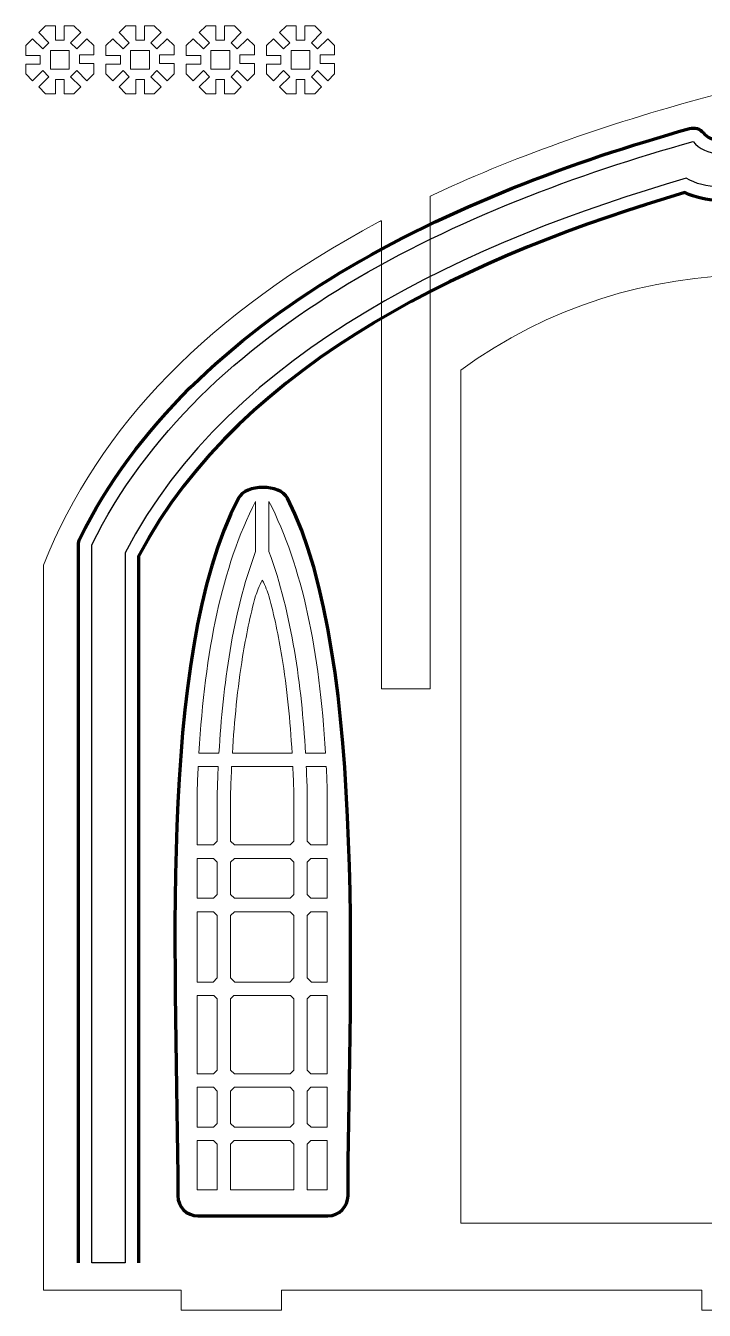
# Model space of a CAD drawing. Header units: centimetres. Extents: x -57 to 189, y -76 to 83.
# Drawn here: x -42.37 to -32.22, y 21.25 to 40.44 of the extents above; entities that cross this region are included whole.
import ezdxf

# ---------------------------------------------------------------- set-up
doc = ezdxf.new("R2010")
doc.units = ezdxf.units.CM
doc.header["$MEASUREMENT"] = 0
doc.layers.add('DEFAULT', color=7, linetype='Continuous')

msp = doc.modelspace()

# ---------------------------------------------------------------- linework, layer by layer
at = {"layer": 'DEFAULT', "color": 250, "lineweight": 9}
for points in [[(-41.99743, 39.79275), (-41.71743, 39.79275), (-41.71743, 40.07275), (-41.99743, 40.07275), (-41.99743, 39.79275)], [(-40.79743, 39.79275), (-40.51743, 39.79275), (-40.51743, 40.07275), (-40.79743, 40.07275), (-40.79743, 39.79275)], [(-39.59743, 39.79275), (-39.31743, 39.79275), (-39.31743, 40.07275), (-39.59743, 40.07275), (-39.59743, 39.79275)], [(-38.39743, 39.79275), (-38.11743, 39.79275), (-38.11743, 40.07275), (-38.39743, 40.07275), (-38.39743, 39.79275)]]:
    msp.add_lwpolyline(points, close=True, dxfattribs=at)
for points in [[(-42.17134, 40.33859), (-42.17134, 40.33859), (-42.06824, 40.44169), (-42.06824, 40.44169), (-42.06824, 40.44169), (-42.06824, 40.44169), (-41.92243, 40.4417), (-41.92243, 40.4417), (-41.92243, 40.4417), (-41.92243, 40.4417), (-41.92243, 40.22616), (-41.92243, 40.22616), (-41.92243, 40.22616), (-41.92243, 40.22616), (-41.79243, 40.22616), (-41.79243, 40.22616), (-41.79243, 40.22616), (-41.79243, 40.22616), (-41.79243, 40.4417), (-41.79243, 40.4417), (-41.79243, 40.4417), (-41.79243, 40.4417), (-41.64662, 40.44169), (-41.64662, 40.44169), (-41.64662, 40.44169), (-41.64662, 40.44169), (-41.5435, 40.33858), (-41.5435, 40.33858), (-41.5435, 40.33858), (-41.5435, 40.33858), (-41.69591, 40.18617), (-41.69591, 40.18617), (-41.69591, 40.18617), (-41.69591, 40.18617), (-41.604, 40.09426), (-41.604, 40.09426), (-41.604, 40.09426), (-41.604, 40.09426), (-41.45159, 40.24667), (-41.45159, 40.24667), (-41.45159, 40.24667), (-41.45159, 40.24667), (-41.34849, 40.14356), (-41.34849, 40.14356), (-41.34849, 40.14356), (-41.34849, 40.14356), (-41.34848, 40.00785), (-41.34848, 40.00785), (-41.34848, 40.00785), (-41.34848, 40.00785), (-41.56403, 40.00785), (-41.56403, 40.00785), (-41.56403, 40.00785), (-41.56403, 40.00785), (-41.56403, 39.87785), (-41.56403, 39.87785), (-41.56403, 39.87785), (-41.56403, 39.87785), (-41.34848, 39.87785), (-41.34848, 39.87785), (-41.34848, 39.87785), (-41.34848, 39.87785), (-41.34849, 39.72194), (-41.34849, 39.72194), (-41.34849, 39.72194), (-41.34849, 39.72194), (-41.4516, 39.61883), (-41.4516, 39.61883), (-41.4516, 39.61883), (-41.4516, 39.61883), (-41.60401, 39.77123), (-41.60401, 39.77123), (-41.60401, 39.77123), (-41.60401, 39.77123), (-41.69592, 39.67932), (-41.69592, 39.67932), (-41.69592, 39.67932), (-41.69592, 39.67932), (-41.54351, 39.52692), (-41.54351, 39.52692), (-41.54351, 39.52692), (-41.54351, 39.52692), (-41.64662, 39.42381), (-41.64662, 39.42381), (-41.64662, 39.42381), (-41.64662, 39.42381), (-41.79243, 39.4238), (-41.79243, 39.4238), (-41.79243, 39.4238), (-41.79243, 39.4238), (-41.79243, 39.63934), (-41.79243, 39.63934), (-41.79243, 39.63934), (-41.79243, 39.63934), (-41.92243, 39.63934), (-41.92243, 39.63934), (-41.92243, 39.63934), (-41.92243, 39.63934), (-41.92243, 39.4238), (-41.92243, 39.4238), (-41.92243, 39.4238), (-41.92243, 39.4238), (-42.06824, 39.42381), (-42.06824, 39.42381), (-42.06824, 39.42381), (-42.06824, 39.42381), (-42.17135, 39.52693), (-42.17135, 39.52693), (-42.17135, 39.52693), (-42.17135, 39.52693), (-42.01895, 39.67933), (-42.01895, 39.67933), (-42.01895, 39.67933), (-42.01895, 39.67933), (-42.11086, 39.77124), (-42.11086, 39.77124), (-42.11086, 39.77124), (-42.11086, 39.77124), (-42.26326, 39.61884), (-42.26326, 39.61884), (-42.26326, 39.61884), (-42.26326, 39.61884), (-42.36637, 39.72194), (-42.36637, 39.72194), (-42.36637, 39.72194), (-42.36637, 39.72194), (-42.36638, 39.86775), (-42.36638, 39.86775), (-42.36638, 39.86775), (-42.36638, 39.86775), (-42.15084, 39.86775), (-42.15084, 39.86775), (-42.15084, 39.86775), (-42.15084, 39.86775), (-42.15084, 39.99775), (-42.15084, 39.99775), (-42.15084, 39.99775), (-42.15084, 39.99775), (-42.36638, 39.99775), (-42.36638, 39.99775), (-42.36638, 39.99775), (-42.36638, 39.99775), (-42.36637, 40.14356), (-42.36637, 40.14356), (-42.36637, 40.14356), (-42.36637, 40.14356), (-42.26325, 40.24668), (-42.26325, 40.24668), (-42.26325, 40.24668), (-42.26325, 40.24668), (-42.11085, 40.09427), (-42.11085, 40.09427), (-42.11085, 40.09427), (-42.11085, 40.09427), (-42.01894, 40.18618), (-42.01894, 40.18618), (-42.01894, 40.18618), (-42.01894, 40.18618), (-42.17134, 40.33859), (-42.17134, 40.33859)], [(-40.97134, 40.33859), (-40.97134, 40.33859), (-40.86824, 40.44169), (-40.86824, 40.44169), (-40.86824, 40.44169), (-40.86824, 40.44169), (-40.72243, 40.4417), (-40.72243, 40.4417), (-40.72243, 40.4417), (-40.72243, 40.4417), (-40.72243, 40.22616), (-40.72243, 40.22616), (-40.72243, 40.22616), (-40.72243, 40.22616), (-40.59243, 40.22616), (-40.59243, 40.22616), (-40.59243, 40.22616), (-40.59243, 40.22616), (-40.59243, 40.4417), (-40.59243, 40.4417), (-40.59243, 40.4417), (-40.59243, 40.4417), (-40.44662, 40.44169), (-40.44662, 40.44169), (-40.44662, 40.44169), (-40.44662, 40.44169), (-40.3435, 40.33858), (-40.3435, 40.33858), (-40.3435, 40.33858), (-40.3435, 40.33858), (-40.49591, 40.18617), (-40.49591, 40.18617), (-40.49591, 40.18617), (-40.49591, 40.18617), (-40.404, 40.09426), (-40.404, 40.09426), (-40.404, 40.09426), (-40.404, 40.09426), (-40.25159, 40.24667), (-40.25159, 40.24667), (-40.25159, 40.24667), (-40.25159, 40.24667), (-40.14849, 40.14356), (-40.14849, 40.14356), (-40.14849, 40.14356), (-40.14849, 40.14356), (-40.14848, 40.00785), (-40.14848, 40.00785), (-40.14848, 40.00785), (-40.14848, 40.00785), (-40.36403, 40.00785), (-40.36403, 40.00785), (-40.36403, 40.00785), (-40.36403, 40.00785), (-40.36403, 39.87785), (-40.36403, 39.87785), (-40.36403, 39.87785), (-40.36403, 39.87785), (-40.14848, 39.87785), (-40.14848, 39.87785), (-40.14848, 39.87785), (-40.14848, 39.87785), (-40.14849, 39.72194), (-40.14849, 39.72194), (-40.14849, 39.72194), (-40.14849, 39.72194), (-40.2516, 39.61883), (-40.2516, 39.61883), (-40.2516, 39.61883), (-40.2516, 39.61883), (-40.40401, 39.77123), (-40.40401, 39.77123), (-40.40401, 39.77123), (-40.40401, 39.77123), (-40.49592, 39.67932), (-40.49592, 39.67932), (-40.49592, 39.67932), (-40.49592, 39.67932), (-40.34351, 39.52692), (-40.34351, 39.52692), (-40.34351, 39.52692), (-40.34351, 39.52692), (-40.44662, 39.42381), (-40.44662, 39.42381), (-40.44662, 39.42381), (-40.44662, 39.42381), (-40.59243, 39.4238), (-40.59243, 39.4238), (-40.59243, 39.4238), (-40.59243, 39.4238), (-40.59243, 39.63934), (-40.59243, 39.63934), (-40.59243, 39.63934), (-40.59243, 39.63934), (-40.72243, 39.63934), (-40.72243, 39.63934), (-40.72243, 39.63934), (-40.72243, 39.63934), (-40.72243, 39.4238), (-40.72243, 39.4238), (-40.72243, 39.4238), (-40.72243, 39.4238), (-40.86824, 39.42381), (-40.86824, 39.42381), (-40.86824, 39.42381), (-40.86824, 39.42381), (-40.97135, 39.52693), (-40.97135, 39.52693), (-40.97135, 39.52693), (-40.97135, 39.52693), (-40.81895, 39.67933), (-40.81895, 39.67933), (-40.81895, 39.67933), (-40.81895, 39.67933), (-40.91086, 39.77124), (-40.91086, 39.77124), (-40.91086, 39.77124), (-40.91086, 39.77124), (-41.06326, 39.61884), (-41.06326, 39.61884), (-41.06326, 39.61884), (-41.06326, 39.61884), (-41.16637, 39.72194), (-41.16637, 39.72194), (-41.16637, 39.72194), (-41.16637, 39.72194), (-41.16638, 39.86775), (-41.16638, 39.86775), (-41.16638, 39.86775), (-41.16638, 39.86775), (-40.95084, 39.86775), (-40.95084, 39.86775), (-40.95084, 39.86775), (-40.95084, 39.86775), (-40.95084, 39.99775), (-40.95084, 39.99775), (-40.95084, 39.99775), (-40.95084, 39.99775), (-41.16638, 39.99775), (-41.16638, 39.99775), (-41.16638, 39.99775), (-41.16638, 39.99775), (-41.16637, 40.14356), (-41.16637, 40.14356), (-41.16637, 40.14356), (-41.16637, 40.14356), (-41.06325, 40.24668), (-41.06325, 40.24668), (-41.06325, 40.24668), (-41.06325, 40.24668), (-40.91085, 40.09427), (-40.91085, 40.09427), (-40.91085, 40.09427), (-40.91085, 40.09427), (-40.81894, 40.18618), (-40.81894, 40.18618), (-40.81894, 40.18618), (-40.81894, 40.18618), (-40.97134, 40.33859), (-40.97134, 40.33859)], [(-39.77134, 40.33859), (-39.77134, 40.33859), (-39.66824, 40.44169), (-39.66824, 40.44169), (-39.66824, 40.44169), (-39.66824, 40.44169), (-39.52243, 40.4417), (-39.52243, 40.4417), (-39.52243, 40.4417), (-39.52243, 40.4417), (-39.52243, 40.22616), (-39.52243, 40.22616), (-39.52243, 40.22616), (-39.52243, 40.22616), (-39.39243, 40.22616), (-39.39243, 40.22616), (-39.39243, 40.22616), (-39.39243, 40.22616), (-39.39243, 40.4417), (-39.39243, 40.4417), (-39.39243, 40.4417), (-39.39243, 40.4417), (-39.24662, 40.44169), (-39.24662, 40.44169), (-39.24662, 40.44169), (-39.24662, 40.44169), (-39.1435, 40.33858), (-39.1435, 40.33858), (-39.1435, 40.33858), (-39.1435, 40.33858), (-39.29591, 40.18617), (-39.29591, 40.18617), (-39.29591, 40.18617), (-39.29591, 40.18617), (-39.204, 40.09426), (-39.204, 40.09426), (-39.204, 40.09426), (-39.204, 40.09426), (-39.05159, 40.24667), (-39.05159, 40.24667), (-39.05159, 40.24667), (-39.05159, 40.24667), (-38.94849, 40.14356), (-38.94849, 40.14356), (-38.94849, 40.14356), (-38.94849, 40.14356), (-38.94848, 40.00785), (-38.94848, 40.00785), (-38.94848, 40.00785), (-38.94848, 40.00785), (-39.16403, 40.00785), (-39.16403, 40.00785), (-39.16403, 40.00785), (-39.16403, 40.00785), (-39.16403, 39.87785), (-39.16403, 39.87785), (-39.16403, 39.87785), (-39.16403, 39.87785), (-38.94848, 39.87785), (-38.94848, 39.87785), (-38.94848, 39.87785), (-38.94848, 39.87785), (-38.94849, 39.72194), (-38.94849, 39.72194), (-38.94849, 39.72194), (-38.94849, 39.72194), (-39.0516, 39.61883), (-39.0516, 39.61883), (-39.0516, 39.61883), (-39.0516, 39.61883), (-39.20401, 39.77123), (-39.20401, 39.77123), (-39.20401, 39.77123), (-39.20401, 39.77123), (-39.29592, 39.67932), (-39.29592, 39.67932), (-39.29592, 39.67932), (-39.29592, 39.67932), (-39.14351, 39.52692), (-39.14351, 39.52692), (-39.14351, 39.52692), (-39.14351, 39.52692), (-39.24662, 39.42381), (-39.24662, 39.42381), (-39.24662, 39.42381), (-39.24662, 39.42381), (-39.39243, 39.4238), (-39.39243, 39.4238), (-39.39243, 39.4238), (-39.39243, 39.4238), (-39.39243, 39.63934), (-39.39243, 39.63934), (-39.39243, 39.63934), (-39.39243, 39.63934), (-39.52243, 39.63934), (-39.52243, 39.63934), (-39.52243, 39.63934), (-39.52243, 39.63934), (-39.52243, 39.4238), (-39.52243, 39.4238), (-39.52243, 39.4238), (-39.52243, 39.4238), (-39.66824, 39.42381), (-39.66824, 39.42381), (-39.66824, 39.42381), (-39.66824, 39.42381), (-39.77135, 39.52693), (-39.77135, 39.52693), (-39.77135, 39.52693), (-39.77135, 39.52693), (-39.61895, 39.67933), (-39.61895, 39.67933), (-39.61895, 39.67933), (-39.61895, 39.67933), (-39.71086, 39.77124), (-39.71086, 39.77124), (-39.71086, 39.77124), (-39.71086, 39.77124), (-39.86326, 39.61884), (-39.86326, 39.61884), (-39.86326, 39.61884), (-39.86326, 39.61884), (-39.96637, 39.72194), (-39.96637, 39.72194), (-39.96637, 39.72194), (-39.96637, 39.72194), (-39.96638, 39.86775), (-39.96638, 39.86775), (-39.96638, 39.86775), (-39.96638, 39.86775), (-39.75084, 39.86775), (-39.75084, 39.86775), (-39.75084, 39.86775), (-39.75084, 39.86775), (-39.75084, 39.99775), (-39.75084, 39.99775), (-39.75084, 39.99775), (-39.75084, 39.99775), (-39.96638, 39.99775), (-39.96638, 39.99775), (-39.96638, 39.99775), (-39.96638, 39.99775), (-39.96637, 40.14356), (-39.96637, 40.14356), (-39.96637, 40.14356), (-39.96637, 40.14356), (-39.86325, 40.24668), (-39.86325, 40.24668), (-39.86325, 40.24668), (-39.86325, 40.24668), (-39.71085, 40.09427), (-39.71085, 40.09427), (-39.71085, 40.09427), (-39.71085, 40.09427), (-39.61894, 40.18618), (-39.61894, 40.18618), (-39.61894, 40.18618), (-39.61894, 40.18618), (-39.77134, 40.33859), (-39.77134, 40.33859)], [(-38.57134, 40.33859), (-38.57134, 40.33859), (-38.46824, 40.44169), (-38.46824, 40.44169), (-38.46824, 40.44169), (-38.46824, 40.44169), (-38.32243, 40.4417), (-38.32243, 40.4417), (-38.32243, 40.4417), (-38.32243, 40.4417), (-38.32243, 40.22616), (-38.32243, 40.22616), (-38.32243, 40.22616), (-38.32243, 40.22616), (-38.19243, 40.22616), (-38.19243, 40.22616), (-38.19243, 40.22616), (-38.19243, 40.22616), (-38.19243, 40.4417), (-38.19243, 40.4417), (-38.19243, 40.4417), (-38.19243, 40.4417), (-38.04662, 40.44169), (-38.04662, 40.44169), (-38.04662, 40.44169), (-38.04662, 40.44169), (-37.9435, 40.33858), (-37.9435, 40.33858), (-37.9435, 40.33858), (-37.9435, 40.33858), (-38.09591, 40.18617), (-38.09591, 40.18617), (-38.09591, 40.18617), (-38.09591, 40.18617), (-38.004, 40.09426), (-38.004, 40.09426), (-38.004, 40.09426), (-38.004, 40.09426), (-37.85159, 40.24667), (-37.85159, 40.24667), (-37.85159, 40.24667), (-37.85159, 40.24667), (-37.74849, 40.14356), (-37.74849, 40.14356), (-37.74849, 40.14356), (-37.74849, 40.14356), (-37.74848, 40.00785), (-37.74848, 40.00785), (-37.74848, 40.00785), (-37.74848, 40.00785), (-37.96403, 40.00785), (-37.96403, 40.00785), (-37.96403, 40.00785), (-37.96403, 40.00785), (-37.96403, 39.87785), (-37.96403, 39.87785), (-37.96403, 39.87785), (-37.96403, 39.87785), (-37.74848, 39.87785), (-37.74848, 39.87785), (-37.74848, 39.87785), (-37.74848, 39.87785), (-37.74849, 39.72194), (-37.74849, 39.72194), (-37.74849, 39.72194), (-37.74849, 39.72194), (-37.8516, 39.61883), (-37.8516, 39.61883), (-37.8516, 39.61883), (-37.8516, 39.61883), (-38.00401, 39.77123), (-38.00401, 39.77123), (-38.00401, 39.77123), (-38.00401, 39.77123), (-38.09592, 39.67932), (-38.09592, 39.67932), (-38.09592, 39.67932), (-38.09592, 39.67932), (-37.94351, 39.52692), (-37.94351, 39.52692), (-37.94351, 39.52692), (-37.94351, 39.52692), (-38.04662, 39.42381), (-38.04662, 39.42381), (-38.04662, 39.42381), (-38.04662, 39.42381), (-38.19243, 39.4238), (-38.19243, 39.4238), (-38.19243, 39.4238), (-38.19243, 39.4238), (-38.19243, 39.63934), (-38.19243, 39.63934), (-38.19243, 39.63934), (-38.19243, 39.63934), (-38.32243, 39.63934), (-38.32243, 39.63934), (-38.32243, 39.63934), (-38.32243, 39.63934), (-38.32243, 39.4238), (-38.32243, 39.4238), (-38.32243, 39.4238), (-38.32243, 39.4238), (-38.46824, 39.42381), (-38.46824, 39.42381), (-38.46824, 39.42381), (-38.46824, 39.42381), (-38.57135, 39.52693), (-38.57135, 39.52693), (-38.57135, 39.52693), (-38.57135, 39.52693), (-38.41895, 39.67933), (-38.41895, 39.67933), (-38.41895, 39.67933), (-38.41895, 39.67933), (-38.51086, 39.77124), (-38.51086, 39.77124), (-38.51086, 39.77124), (-38.51086, 39.77124), (-38.66326, 39.61884), (-38.66326, 39.61884), (-38.66326, 39.61884), (-38.66326, 39.61884), (-38.76637, 39.72194), (-38.76637, 39.72194), (-38.76637, 39.72194), (-38.76637, 39.72194), (-38.76638, 39.86775), (-38.76638, 39.86775), (-38.76638, 39.86775), (-38.76638, 39.86775), (-38.55084, 39.86775), (-38.55084, 39.86775), (-38.55084, 39.86775), (-38.55084, 39.86775), (-38.55084, 39.99775), (-38.55084, 39.99775), (-38.55084, 39.99775), (-38.55084, 39.99775), (-38.76638, 39.99775), (-38.76638, 39.99775), (-38.76638, 39.99775), (-38.76638, 39.99775), (-38.76637, 40.14356), (-38.76637, 40.14356), (-38.76637, 40.14356), (-38.76637, 40.14356), (-38.66325, 40.24668), (-38.66325, 40.24668), (-38.66325, 40.24668), (-38.66325, 40.24668), (-38.51085, 40.09427), (-38.51085, 40.09427), (-38.51085, 40.09427), (-38.51085, 40.09427), (-38.41894, 40.18618), (-38.41894, 40.18618), (-38.41894, 40.18618), (-38.41894, 40.18618), (-38.57134, 40.33859), (-38.57134, 40.33859)]]:
    msp.add_open_spline(points, degree=3, knots=[0, 0, 0, 0, 0.02439024, 0.02439024, 0.02439024, 0.02439024, 0.04878049, 0.04878049, 0.04878049, 0.04878049, 0.07317073, 0.07317073, 0.07317073, 0.07317073, 0.09756098, 0.09756098, 0.09756098, 0.09756098, 0.12195122, 0.12195122, 0.12195122, 0.12195122, 0.14634146, 0.14634146, 0.14634146, 0.14634146, 0.17073171, 0.17073171, 0.17073171, 0.17073171, 0.19512195, 0.19512195, 0.19512195, 0.19512195, 0.2195122, 0.2195122, 0.2195122, 0.2195122, 0.24390244, 0.24390244, 0.24390244, 0.24390244, 0.26829268, 0.26829268, 0.26829268, 0.26829268, 0.29268293, 0.29268293, 0.29268293, 0.29268293, 0.31707317, 0.31707317, 0.31707317, 0.31707317, 0.34146341, 0.34146341, 0.34146341, 0.34146341, 0.36585366, 0.36585366, 0.36585366, 0.36585366, 0.3902439, 0.3902439, 0.3902439, 0.3902439, 0.41463415, 0.41463415, 0.41463415, 0.41463415, 0.43902439, 0.43902439, 0.43902439, 0.43902439, 0.46341463, 0.46341463, 0.46341463, 0.46341463, 0.48780488, 0.48780488, 0.48780488, 0.48780488, 0.51219512, 0.51219512, 0.51219512, 0.51219512, 0.53658537, 0.53658537, 0.53658537, 0.53658537, 0.56097561, 0.56097561, 0.56097561, 0.56097561, 0.58536585, 0.58536585, 0.58536585, 0.58536585, 0.6097561, 0.6097561, 0.6097561, 0.6097561, 0.63414634, 0.63414634, 0.63414634, 0.63414634, 0.65853659, 0.65853659, 0.65853659, 0.65853659, 0.68292683, 0.68292683, 0.68292683, 0.68292683, 0.70731707, 0.70731707, 0.70731707, 0.70731707, 0.73170732, 0.73170732, 0.73170732, 0.73170732, 0.75609756, 0.75609756, 0.75609756, 0.75609756, 0.7804878, 0.7804878, 0.7804878, 0.7804878, 0.80487805, 0.80487805, 0.80487805, 0.80487805, 0.82926829, 0.82926829, 0.82926829, 0.82926829, 0.85365854, 0.85365854, 0.85365854, 0.85365854, 0.87804878, 0.87804878, 0.87804878, 0.87804878, 0.90243902, 0.90243902, 0.90243902, 0.90243902, 0.92682927, 0.92682927, 0.92682927, 0.92682927, 0.95121951, 0.95121951, 0.95121951, 0.95121951, 1, 1, 1, 1], dxfattribs=at)
at = {"layer": 'DEFAULT', "color": 242, "lineweight": 9}
for points, knots in [([(-26.69531, 37.8932), (-26.69531, 37.8932), (-26.69531, 30.53636), (-26.69531, 30.53636), (-26.69531, 30.53636), (-26.69531, 30.53636), (-25.97106, 30.53636), (-25.97106, 30.53636), (-25.97106, 30.53636), (-25.97106, 30.53636), (-25.97106, 37.52906), (-25.97106, 37.52906), (-25.97106, 37.52906), (-25.96365, 37.52513), (-25.92776, 37.50906), (-25.92037, 37.50513), (-25.92037, 37.50513), (-23.40951, 36.16812), (-21.74201, 34.46108), (-20.91788, 32.38411), (-20.91788, 32.38411), (-20.91788, 32.38411), (-20.91788, 21.55202), (-20.91788, 21.55202), (-20.91788, 21.55202), (-20.91788, 21.55202), (-22.97777, 21.55202), (-22.97777, 21.55202), (-22.97777, 21.55202), (-22.97777, 21.55202), (-22.97777, 21.25202), (-22.97777, 21.25202), (-22.97777, 21.25202), (-22.97777, 21.25202), (-24.47777, 21.25202), (-24.47777, 21.25202), (-24.47777, 21.25202), (-24.47777, 21.25202), (-24.47777, 21.55202), (-24.47777, 21.55202), (-24.47777, 21.55202), (-24.47777, 21.55202), (-30.75929, 21.55202), (-30.75929, 21.55202), (-30.75929, 21.55202), (-30.75929, 21.55202), (-30.75929, 21.25203), (-30.75929, 21.25203), (-30.75929, 21.25203), (-30.75929, 21.25203), (-31.50929, 21.25203), (-31.50929, 21.25203), (-31.50929, 21.25203), (-31.50929, 21.25203), (-32.25929, 21.25203), (-32.25929, 21.25203), (-32.25929, 21.25203), (-32.25929, 21.25203), (-32.25929, 21.55202), (-32.25929, 21.55202), (-32.25929, 21.55202), (-32.25929, 21.55202), (-38.54081, 21.55202), (-38.54081, 21.55202), (-38.54081, 21.55202), (-38.54081, 21.55202), (-38.54081, 21.25202), (-38.54081, 21.25202), (-38.54081, 21.25202), (-38.54081, 21.25202), (-40.04081, 21.25202), (-40.04081, 21.25202), (-40.04081, 21.25202), (-40.04081, 21.25202), (-40.04081, 21.55202), (-40.04081, 21.55202), (-40.04081, 21.55202), (-40.04081, 21.55202), (-42.1007, 21.55202), (-42.1007, 21.55202), (-42.1007, 21.55202), (-42.1007, 21.55202), (-42.1007, 32.38411), (-42.1007, 32.38411), (-42.1007, 32.38411), (-41.27657, 34.46108), (-39.60907, 36.16812), (-37.09821, 37.50513), (-37.09821, 37.50513), (-37.09082, 37.50906), (-37.05493, 37.52513), (-37.04752, 37.52906), (-37.04752, 37.52906), (-37.04752, 37.52906), (-37.04752, 30.53636), (-37.04752, 30.53636), (-37.04752, 30.53636), (-37.04752, 30.53636), (-36.32327, 30.53636), (-36.32327, 30.53636), (-36.32327, 30.53636), (-36.32327, 30.53636), (-36.32327, 37.8932), (-36.32327, 37.8932), (-36.32327, 37.8932), (-36.31289, 37.89805), (-36.242, 37.93153), (-36.23164, 37.93634), (-36.23164, 37.93634), (-34.99999, 38.50925), (-33.5925, 39.00508), (-32.00929, 39.4238), (-32.00929, 39.4238), (-32.00929, 39.4238), (-32.00929, 39.12382), (-32.00929, 39.12382), (-32.00929, 39.12382), (-32.00929, 39.12382), (-31.50929, 39.12382), (-31.50929, 39.12382), (-31.50929, 39.12382), (-31.50929, 39.12382), (-31.00929, 39.12382), (-31.00929, 39.12382), (-31.00929, 39.12382), (-31.00929, 39.12382), (-31.00929, 39.4238), (-31.00929, 39.4238), (-31.00929, 39.4238), (-29.42608, 39.00508), (-28.01859, 38.50925), (-26.78694, 37.93634), (-26.78694, 37.93634), (-26.77658, 37.93153), (-26.70569, 37.89805), (-26.69531, 37.8932)], [0, 0, 0, 0, 0.02857143, 0.02857143, 0.02857143, 0.02857143, 0.05714286, 0.05714286, 0.05714286, 0.05714286, 0.08571429, 0.08571429, 0.08571429, 0.08571429, 0.11428571, 0.11428571, 0.11428571, 0.11428571, 0.14285714, 0.14285714, 0.14285714, 0.14285714, 0.17142857, 0.17142857, 0.17142857, 0.17142857, 0.2, 0.2, 0.2, 0.2, 0.22857143, 0.22857143, 0.22857143, 0.22857143, 0.25714286, 0.25714286, 0.25714286, 0.25714286, 0.28571429, 0.28571429, 0.28571429, 0.28571429, 0.31428571, 0.31428571, 0.31428571, 0.31428571, 0.34285714, 0.34285714, 0.34285714, 0.34285714, 0.37142857, 0.37142857, 0.37142857, 0.37142857, 0.4, 0.4, 0.4, 0.4, 0.42857143, 0.42857143, 0.42857143, 0.42857143, 0.45714286, 0.45714286, 0.45714286, 0.45714286, 0.48571429, 0.48571429, 0.48571429, 0.48571429, 0.51428571, 0.51428571, 0.51428571, 0.51428571, 0.54285714, 0.54285714, 0.54285714, 0.54285714, 0.57142857, 0.57142857, 0.57142857, 0.57142857, 0.6, 0.6, 0.6, 0.6, 0.62857143, 0.62857143, 0.62857143, 0.62857143, 0.65714286, 0.65714286, 0.65714286, 0.65714286, 0.68571429, 0.68571429, 0.68571429, 0.68571429, 0.71428571, 0.71428571, 0.71428571, 0.71428571, 0.74285714, 0.74285714, 0.74285714, 0.74285714, 0.77142857, 0.77142857, 0.77142857, 0.77142857, 0.8, 0.8, 0.8, 0.8, 0.82857143, 0.82857143, 0.82857143, 0.82857143, 0.85714286, 0.85714286, 0.85714286, 0.85714286, 0.88571429, 0.88571429, 0.88571429, 0.88571429, 0.91428571, 0.91428571, 0.91428571, 0.91428571, 0.94285714, 0.94285714, 0.94285714, 0.94285714, 1, 1, 1, 1]), ([(-35.86269, 35.29777), (-33.26841, 37.18864), (-29.75017, 37.18864), (-27.15589, 35.29776), (-27.15589, 35.29776), (-27.15589, 35.29776), (-27.15588, 22.55201), (-27.15588, 22.55201), (-27.15588, 22.55201), (-27.15588, 22.55201), (-31.50929, 22.55201), (-31.50929, 22.55201), (-31.50929, 22.55201), (-31.50929, 22.55201), (-35.8627, 22.55201), (-35.8627, 22.55201), (-35.8627, 22.55201), (-35.8627, 22.55201), (-35.86269, 35.29777), (-35.86269, 35.29777)], [0, 0, 0, 0, 0.16666667, 0.16666667, 0.16666667, 0.16666667, 0.33333333, 0.33333333, 0.33333333, 0.33333333, 0.5, 0.5, 0.5, 0.5, 0.66666667, 0.66666667, 0.66666667, 0.66666667, 1, 1, 1, 1]), ([(-38.93081, 32.58613), (-39.27753, 31.64714), (-39.41799, 30.59066), (-39.47742, 29.57569), (-39.47742, 29.57569), (-39.47742, 29.57569), (-39.77732, 29.57569), (-39.77732, 29.57569), (-39.77732, 29.57569), (-39.68678, 31.0991), (-39.43545, 32.35219), (-38.93081, 33.33488), (-38.93081, 33.33488), (-38.93081, 33.33488), (-38.93081, 32.58613), (-38.93081, 32.58613)], [0, 0, 0, 0, 0.2, 0.2, 0.2, 0.2, 0.4, 0.4, 0.4, 0.4, 0.6, 0.6, 0.6, 0.6, 1, 1, 1, 1]), ([(-38.73081, 33.33488), (-38.22617, 32.35219), (-37.97484, 31.0991), (-37.8843, 29.57569), (-37.8843, 29.57569), (-37.8843, 29.57569), (-38.1842, 29.57569), (-38.1842, 29.57569), (-38.1842, 29.57569), (-38.24363, 30.59066), (-38.38409, 31.64714), (-38.73081, 32.58613), (-38.73081, 32.58613), (-38.73081, 32.58613), (-38.73081, 33.33488), (-38.73081, 33.33488)], [0, 0, 0, 0, 0.2, 0.2, 0.2, 0.2, 0.4, 0.4, 0.4, 0.4, 0.6, 0.6, 0.6, 0.6, 1, 1, 1, 1]), ([(-38.53811, 31.01697), (-38.46033, 30.5404), (-38.41335, 30.05831), (-38.38464, 29.57569), (-38.38464, 29.57569), (-38.38464, 29.57569), (-38.83081, 29.57569), (-38.83081, 29.57569), (-38.83081, 29.57569), (-38.83081, 29.57569), (-39.27698, 29.57569), (-39.27698, 29.57569), (-39.27698, 29.57569), (-39.24827, 30.05831), (-39.20129, 30.5404), (-39.12351, 31.01697), (-39.12351, 31.01697), (-39.07387, 31.32117), (-39.01133, 31.62548), (-38.93081, 31.92449), (-38.93081, 31.92449), (-38.91363, 31.97569), (-38.87503, 32.07927), (-38.83081, 32.15761), (-38.83081, 32.15761), (-38.78659, 32.07927), (-38.74799, 31.97569), (-38.73081, 31.92449), (-38.73081, 31.92449), (-38.65029, 31.62548), (-38.58775, 31.32117), (-38.53811, 31.01697)], [0, 0, 0, 0, 0.11111111, 0.11111111, 0.11111111, 0.11111111, 0.22222222, 0.22222222, 0.22222222, 0.22222222, 0.33333333, 0.33333333, 0.33333333, 0.33333333, 0.44444444, 0.44444444, 0.44444444, 0.44444444, 0.55555556, 0.55555556, 0.55555556, 0.55555556, 0.66666667, 0.66666667, 0.66666667, 0.66666667, 0.77777778, 0.77777778, 0.77777778, 0.77777778, 1, 1, 1, 1]), ([(-39.5035, 28.99951), (-39.5035, 28.99951), (-39.5035, 28.25926), (-39.5035, 28.25926), (-39.5035, 28.25926), (-39.5035, 28.25926), (-39.55941, 28.20335), (-39.55941, 28.20335), (-39.55941, 28.20335), (-39.55941, 28.20335), (-39.8035, 28.20335), (-39.8035, 28.20335), (-39.8035, 28.20335), (-39.8035, 28.20335), (-39.8035, 29.00448), (-39.8035, 29.00448), (-39.8035, 29.00448), (-39.79935, 29.1299), (-39.79426, 29.25364), (-39.78821, 29.37569), (-39.78821, 29.37569), (-39.78821, 29.37569), (-39.48815, 29.37569), (-39.48815, 29.37569), (-39.48815, 29.37569), (-39.49429, 29.24995), (-39.49931, 29.125), (-39.50344, 29.00117), (-39.50344, 29.00117), (-39.50344, 29.00117), (-39.5035, 28.99951), (-39.5035, 28.99951)], [0, 0, 0, 0, 0.11111111, 0.11111111, 0.11111111, 0.11111111, 0.22222222, 0.22222222, 0.22222222, 0.22222222, 0.33333333, 0.33333333, 0.33333333, 0.33333333, 0.44444444, 0.44444444, 0.44444444, 0.44444444, 0.55555556, 0.55555556, 0.55555556, 0.55555556, 0.66666667, 0.66666667, 0.66666667, 0.66666667, 0.77777778, 0.77777778, 0.77777778, 0.77777778, 1, 1, 1, 1]), ([(-38.35812, 28.99617), (-38.35812, 28.99617), (-38.35812, 28.25926), (-38.35812, 28.25926), (-38.35812, 28.25926), (-38.35812, 28.25926), (-38.41403, 28.20335), (-38.41403, 28.20335), (-38.41403, 28.20335), (-38.41403, 28.20335), (-38.83081, 28.20335), (-38.83081, 28.20335), (-38.83081, 28.20335), (-38.83081, 28.20335), (-39.24759, 28.20335), (-39.24759, 28.20335), (-39.24759, 28.20335), (-39.24759, 28.20335), (-39.3035, 28.25926), (-39.3035, 28.25926), (-39.3035, 28.25926), (-39.3035, 28.25926), (-39.3035, 28.99617), (-39.3035, 28.99617), (-39.3035, 28.99617), (-39.29928, 29.12261), (-39.29413, 29.24915), (-39.28787, 29.37569), (-39.28787, 29.37569), (-39.28787, 29.37569), (-38.83081, 29.37569), (-38.83081, 29.37569), (-38.83081, 29.37569), (-38.83081, 29.37569), (-38.37375, 29.37569), (-38.37375, 29.37569), (-38.37375, 29.37569), (-38.36749, 29.24915), (-38.36234, 29.12261), (-38.35812, 28.99617)], [0, 0, 0, 0, 0.09090909, 0.09090909, 0.09090909, 0.09090909, 0.18181818, 0.18181818, 0.18181818, 0.18181818, 0.27272727, 0.27272727, 0.27272727, 0.27272727, 0.36363636, 0.36363636, 0.36363636, 0.36363636, 0.45454545, 0.45454545, 0.45454545, 0.45454545, 0.54545455, 0.54545455, 0.54545455, 0.54545455, 0.63636364, 0.63636364, 0.63636364, 0.63636364, 0.72727273, 0.72727273, 0.72727273, 0.72727273, 0.81818182, 0.81818182, 0.81818182, 0.81818182, 1, 1, 1, 1]), ([(-37.85812, 29.00448), (-37.85812, 29.00448), (-37.85812, 28.20335), (-37.85812, 28.20335), (-37.85812, 28.20335), (-37.85812, 28.20335), (-38.10221, 28.20335), (-38.10221, 28.20335), (-38.10221, 28.20335), (-38.10221, 28.20335), (-38.15812, 28.25926), (-38.15812, 28.25926), (-38.15812, 28.25926), (-38.15812, 28.25926), (-38.15812, 28.99951), (-38.15812, 28.99951), (-38.15812, 28.99951), (-38.15812, 28.99951), (-38.15818, 29.00117), (-38.15818, 29.00117), (-38.15818, 29.00117), (-38.16231, 29.125), (-38.16733, 29.24995), (-38.17347, 29.37569), (-38.17347, 29.37569), (-38.17347, 29.37569), (-37.87341, 29.37569), (-37.87341, 29.37569), (-37.87341, 29.37569), (-37.86736, 29.25364), (-37.86227, 29.1299), (-37.85812, 29.00448)], [0, 0, 0, 0, 0.11111111, 0.11111111, 0.11111111, 0.11111111, 0.22222222, 0.22222222, 0.22222222, 0.22222222, 0.33333333, 0.33333333, 0.33333333, 0.33333333, 0.44444444, 0.44444444, 0.44444444, 0.44444444, 0.55555556, 0.55555556, 0.55555556, 0.55555556, 0.66666667, 0.66666667, 0.66666667, 0.66666667, 0.77777778, 0.77777778, 0.77777778, 0.77777778, 1, 1, 1, 1]), ([(-39.5035, 27.94744), (-39.5035, 27.94744), (-39.5035, 27.46208), (-39.5035, 27.46208), (-39.5035, 27.46208), (-39.5035, 27.46208), (-39.55942, 27.40616), (-39.55942, 27.40616), (-39.55942, 27.40616), (-39.55942, 27.40616), (-39.8035, 27.40616), (-39.8035, 27.40616), (-39.8035, 27.40616), (-39.8035, 27.40616), (-39.8035, 28.00335), (-39.8035, 28.00335), (-39.8035, 28.00335), (-39.8035, 28.00335), (-39.55941, 28.00335), (-39.55941, 28.00335), (-39.55941, 28.00335), (-39.55941, 28.00335), (-39.5035, 27.94744), (-39.5035, 27.94744)], [0, 0, 0, 0, 0.14285714, 0.14285714, 0.14285714, 0.14285714, 0.28571429, 0.28571429, 0.28571429, 0.28571429, 0.42857143, 0.42857143, 0.42857143, 0.42857143, 0.57142857, 0.57142857, 0.57142857, 0.57142857, 0.71428571, 0.71428571, 0.71428571, 0.71428571, 1, 1, 1, 1]), ([(-38.83081, 28.00335), (-38.83081, 28.00335), (-38.41403, 28.00335), (-38.41403, 28.00335), (-38.41403, 28.00335), (-38.41403, 28.00335), (-38.35812, 27.94744), (-38.35812, 27.94744), (-38.35812, 27.94744), (-38.35812, 27.94744), (-38.35812, 27.46208), (-38.35812, 27.46208), (-38.35812, 27.46208), (-38.35812, 27.46208), (-38.41404, 27.40616), (-38.41404, 27.40616), (-38.41404, 27.40616), (-38.41404, 27.40616), (-38.83081, 27.40616), (-38.83081, 27.40616), (-38.83081, 27.40616), (-38.83081, 27.40616), (-39.24758, 27.40616), (-39.24758, 27.40616), (-39.24758, 27.40616), (-39.24758, 27.40616), (-39.3035, 27.46208), (-39.3035, 27.46208), (-39.3035, 27.46208), (-39.3035, 27.46208), (-39.3035, 27.94744), (-39.3035, 27.94744), (-39.3035, 27.94744), (-39.3035, 27.94744), (-39.24759, 28.00335), (-39.24759, 28.00335), (-39.24759, 28.00335), (-39.24759, 28.00335), (-38.83081, 28.00335), (-38.83081, 28.00335)], [0, 0, 0, 0, 0.09090909, 0.09090909, 0.09090909, 0.09090909, 0.18181818, 0.18181818, 0.18181818, 0.18181818, 0.27272727, 0.27272727, 0.27272727, 0.27272727, 0.36363636, 0.36363636, 0.36363636, 0.36363636, 0.45454545, 0.45454545, 0.45454545, 0.45454545, 0.54545455, 0.54545455, 0.54545455, 0.54545455, 0.63636364, 0.63636364, 0.63636364, 0.63636364, 0.72727273, 0.72727273, 0.72727273, 0.72727273, 0.81818182, 0.81818182, 0.81818182, 0.81818182, 1, 1, 1, 1]), ([(-37.85812, 28.00335), (-37.85812, 28.00335), (-37.85812, 27.40616), (-37.85812, 27.40616), (-37.85812, 27.40616), (-37.85812, 27.40616), (-38.1022, 27.40616), (-38.1022, 27.40616), (-38.1022, 27.40616), (-38.1022, 27.40616), (-38.15812, 27.46208), (-38.15812, 27.46208), (-38.15812, 27.46208), (-38.15812, 27.46208), (-38.15812, 27.94744), (-38.15812, 27.94744), (-38.15812, 27.94744), (-38.15812, 27.94744), (-38.10221, 28.00335), (-38.10221, 28.00335), (-38.10221, 28.00335), (-38.10221, 28.00335), (-37.85812, 28.00335), (-37.85812, 28.00335)], [0, 0, 0, 0, 0.14285714, 0.14285714, 0.14285714, 0.14285714, 0.28571429, 0.28571429, 0.28571429, 0.28571429, 0.42857143, 0.42857143, 0.42857143, 0.42857143, 0.57142857, 0.57142857, 0.57142857, 0.57142857, 0.71428571, 0.71428571, 0.71428571, 0.71428571, 1, 1, 1, 1]), ([(-39.5035, 27.15026), (-39.5035, 27.15026), (-39.5035, 26.21785), (-39.5035, 26.21785), (-39.5035, 26.21785), (-39.5035, 26.21785), (-39.56519, 26.15616), (-39.56519, 26.15616), (-39.56519, 26.15616), (-39.56519, 26.15616), (-39.8035, 26.15616), (-39.8035, 26.15616), (-39.8035, 26.15616), (-39.8035, 26.15616), (-39.8035, 27.20616), (-39.8035, 27.20616), (-39.8035, 27.20616), (-39.8035, 27.20616), (-39.5594, 27.20616), (-39.5594, 27.20616), (-39.5594, 27.20616), (-39.5594, 27.20616), (-39.5035, 27.15026), (-39.5035, 27.15026)], [0, 0, 0, 0, 0.14285714, 0.14285714, 0.14285714, 0.14285714, 0.28571429, 0.28571429, 0.28571429, 0.28571429, 0.42857143, 0.42857143, 0.42857143, 0.42857143, 0.57142857, 0.57142857, 0.57142857, 0.57142857, 0.71428571, 0.71428571, 0.71428571, 0.71428571, 1, 1, 1, 1]), ([(-38.35812, 27.15026), (-38.35812, 27.15026), (-38.35812, 26.21785), (-38.35812, 26.21785), (-38.35812, 26.21785), (-38.35812, 26.21785), (-38.41981, 26.15616), (-38.41981, 26.15616), (-38.41981, 26.15616), (-38.41981, 26.15616), (-38.83081, 26.15616), (-38.83081, 26.15616), (-38.83081, 26.15616), (-38.83081, 26.15616), (-39.24181, 26.15616), (-39.24181, 26.15616), (-39.24181, 26.15616), (-39.24181, 26.15616), (-39.3035, 26.21785), (-39.3035, 26.21785), (-39.3035, 26.21785), (-39.3035, 26.21785), (-39.3035, 27.15026), (-39.3035, 27.15026), (-39.3035, 27.15026), (-39.3035, 27.15026), (-39.2476, 27.20616), (-39.2476, 27.20616), (-39.2476, 27.20616), (-39.2476, 27.20616), (-38.83081, 27.20616), (-38.83081, 27.20616), (-38.83081, 27.20616), (-38.83081, 27.20616), (-38.41402, 27.20616), (-38.41402, 27.20616), (-38.41402, 27.20616), (-38.41402, 27.20616), (-38.35812, 27.15026), (-38.35812, 27.15026)], [0, 0, 0, 0, 0.09090909, 0.09090909, 0.09090909, 0.09090909, 0.18181818, 0.18181818, 0.18181818, 0.18181818, 0.27272727, 0.27272727, 0.27272727, 0.27272727, 0.36363636, 0.36363636, 0.36363636, 0.36363636, 0.45454545, 0.45454545, 0.45454545, 0.45454545, 0.54545455, 0.54545455, 0.54545455, 0.54545455, 0.63636364, 0.63636364, 0.63636364, 0.63636364, 0.72727273, 0.72727273, 0.72727273, 0.72727273, 0.81818182, 0.81818182, 0.81818182, 0.81818182, 1, 1, 1, 1]), ([(-37.85812, 27.20616), (-37.85812, 27.20616), (-37.85812, 26.15616), (-37.85812, 26.15616), (-37.85812, 26.15616), (-37.85812, 26.15616), (-38.09643, 26.15616), (-38.09643, 26.15616), (-38.09643, 26.15616), (-38.09643, 26.15616), (-38.15812, 26.21785), (-38.15812, 26.21785), (-38.15812, 26.21785), (-38.15812, 26.21785), (-38.15812, 27.15026), (-38.15812, 27.15026), (-38.15812, 27.15026), (-38.15812, 27.15026), (-38.10222, 27.20616), (-38.10222, 27.20616), (-38.10222, 27.20616), (-38.10222, 27.20616), (-37.85812, 27.20616), (-37.85812, 27.20616)], [0, 0, 0, 0, 0.14285714, 0.14285714, 0.14285714, 0.14285714, 0.28571429, 0.28571429, 0.28571429, 0.28571429, 0.42857143, 0.42857143, 0.42857143, 0.42857143, 0.57142857, 0.57142857, 0.57142857, 0.57142857, 0.71428571, 0.71428571, 0.71428571, 0.71428571, 1, 1, 1, 1]), ([(-39.5035, 25.90603), (-39.5035, 25.90603), (-39.5035, 24.83974), (-39.5035, 24.83974), (-39.5035, 24.83974), (-39.5035, 24.83974), (-39.55942, 24.78382), (-39.55942, 24.78382), (-39.55942, 24.78382), (-39.55942, 24.78382), (-39.8035, 24.78382), (-39.8035, 24.78382), (-39.8035, 24.78382), (-39.8035, 24.78382), (-39.8035, 25.95616), (-39.8035, 25.95616), (-39.8035, 25.95616), (-39.8035, 25.95616), (-39.55363, 25.95616), (-39.55363, 25.95616), (-39.55363, 25.95616), (-39.55363, 25.95616), (-39.5035, 25.90603), (-39.5035, 25.90603)], [0, 0, 0, 0, 0.14285714, 0.14285714, 0.14285714, 0.14285714, 0.28571429, 0.28571429, 0.28571429, 0.28571429, 0.42857143, 0.42857143, 0.42857143, 0.42857143, 0.57142857, 0.57142857, 0.57142857, 0.57142857, 0.71428571, 0.71428571, 0.71428571, 0.71428571, 1, 1, 1, 1]), ([(-38.83081, 25.95616), (-38.83081, 25.95616), (-38.40825, 25.95616), (-38.40825, 25.95616), (-38.40825, 25.95616), (-38.40825, 25.95616), (-38.35812, 25.90603), (-38.35812, 25.90603), (-38.35812, 25.90603), (-38.35812, 25.90603), (-38.35812, 24.83972), (-38.35812, 24.83972), (-38.35812, 24.83972), (-38.35812, 24.83972), (-38.41402, 24.78382), (-38.41402, 24.78382), (-38.41402, 24.78382), (-38.41402, 24.78382), (-38.83081, 24.78382), (-38.83081, 24.78382), (-38.83081, 24.78382), (-38.83081, 24.78382), (-39.2476, 24.78382), (-39.2476, 24.78382), (-39.2476, 24.78382), (-39.2476, 24.78382), (-39.3035, 24.83972), (-39.3035, 24.83972), (-39.3035, 24.83972), (-39.3035, 24.83972), (-39.3035, 25.90603), (-39.3035, 25.90603), (-39.3035, 25.90603), (-39.3035, 25.90603), (-39.25337, 25.95616), (-39.25337, 25.95616), (-39.25337, 25.95616), (-39.25337, 25.95616), (-38.83081, 25.95616), (-38.83081, 25.95616)], [0, 0, 0, 0, 0.09090909, 0.09090909, 0.09090909, 0.09090909, 0.18181818, 0.18181818, 0.18181818, 0.18181818, 0.27272727, 0.27272727, 0.27272727, 0.27272727, 0.36363636, 0.36363636, 0.36363636, 0.36363636, 0.45454545, 0.45454545, 0.45454545, 0.45454545, 0.54545455, 0.54545455, 0.54545455, 0.54545455, 0.63636364, 0.63636364, 0.63636364, 0.63636364, 0.72727273, 0.72727273, 0.72727273, 0.72727273, 0.81818182, 0.81818182, 0.81818182, 0.81818182, 1, 1, 1, 1]), ([(-37.85812, 25.95616), (-37.85812, 25.95616), (-37.85812, 24.78382), (-37.85812, 24.78382), (-37.85812, 24.78382), (-37.85812, 24.78382), (-38.1022, 24.78382), (-38.1022, 24.78382), (-38.1022, 24.78382), (-38.1022, 24.78382), (-38.15812, 24.83974), (-38.15812, 24.83974), (-38.15812, 24.83974), (-38.15812, 24.83974), (-38.15812, 25.90603), (-38.15812, 25.90603), (-38.15812, 25.90603), (-38.15812, 25.90603), (-38.10799, 25.95616), (-38.10799, 25.95616), (-38.10799, 25.95616), (-38.10799, 25.95616), (-37.85812, 25.95616), (-37.85812, 25.95616)], [0, 0, 0, 0, 0.14285714, 0.14285714, 0.14285714, 0.14285714, 0.28571429, 0.28571429, 0.28571429, 0.28571429, 0.42857143, 0.42857143, 0.42857143, 0.42857143, 0.57142857, 0.57142857, 0.57142857, 0.57142857, 0.71428571, 0.71428571, 0.71428571, 0.71428571, 1, 1, 1, 1]), ([(-39.5035, 24.5279), (-39.5035, 24.5279), (-39.5035, 24.04386), (-39.5035, 24.04386), (-39.5035, 24.04386), (-39.5035, 24.04386), (-39.56073, 23.98663), (-39.56073, 23.98663), (-39.56073, 23.98663), (-39.56073, 23.98663), (-39.8035, 23.98663), (-39.8035, 23.98663), (-39.8035, 23.98663), (-39.8035, 23.98663), (-39.8035, 24.58382), (-39.8035, 24.58382), (-39.8035, 24.58382), (-39.8035, 24.58382), (-39.55942, 24.58382), (-39.55942, 24.58382), (-39.55942, 24.58382), (-39.55942, 24.58382), (-39.5035, 24.5279), (-39.5035, 24.5279)], [0, 0, 0, 0, 0.14285714, 0.14285714, 0.14285714, 0.14285714, 0.28571429, 0.28571429, 0.28571429, 0.28571429, 0.42857143, 0.42857143, 0.42857143, 0.42857143, 0.57142857, 0.57142857, 0.57142857, 0.57142857, 0.71428571, 0.71428571, 0.71428571, 0.71428571, 1, 1, 1, 1]), ([(-39.2476, 24.58382), (-39.2476, 24.58382), (-38.83081, 24.58382), (-38.83081, 24.58382), (-38.83081, 24.58382), (-38.83081, 24.58382), (-38.41402, 24.58382), (-38.41402, 24.58382), (-38.41402, 24.58382), (-38.41402, 24.58382), (-38.35812, 24.52792), (-38.35812, 24.52792), (-38.35812, 24.52792), (-38.35812, 24.52792), (-38.35812, 24.04384), (-38.35812, 24.04384), (-38.35812, 24.04384), (-38.35812, 24.04384), (-38.41533, 23.98663), (-38.41533, 23.98663), (-38.41533, 23.98663), (-38.41533, 23.98663), (-38.83081, 23.98663), (-38.83081, 23.98663), (-38.83081, 23.98663), (-38.83081, 23.98663), (-39.24629, 23.98663), (-39.24629, 23.98663), (-39.24629, 23.98663), (-39.24629, 23.98663), (-39.3035, 24.04384), (-39.3035, 24.04384), (-39.3035, 24.04384), (-39.3035, 24.04384), (-39.3035, 24.52792), (-39.3035, 24.52792), (-39.3035, 24.52792), (-39.3035, 24.52792), (-39.2476, 24.58382), (-39.2476, 24.58382)], [0, 0, 0, 0, 0.09090909, 0.09090909, 0.09090909, 0.09090909, 0.18181818, 0.18181818, 0.18181818, 0.18181818, 0.27272727, 0.27272727, 0.27272727, 0.27272727, 0.36363636, 0.36363636, 0.36363636, 0.36363636, 0.45454545, 0.45454545, 0.45454545, 0.45454545, 0.54545455, 0.54545455, 0.54545455, 0.54545455, 0.63636364, 0.63636364, 0.63636364, 0.63636364, 0.72727273, 0.72727273, 0.72727273, 0.72727273, 0.81818182, 0.81818182, 0.81818182, 0.81818182, 1, 1, 1, 1]), ([(-37.85812, 24.58382), (-37.85812, 24.58382), (-37.85812, 23.98663), (-37.85812, 23.98663), (-37.85812, 23.98663), (-37.85812, 23.98663), (-38.10089, 23.98663), (-38.10089, 23.98663), (-38.10089, 23.98663), (-38.10089, 23.98663), (-38.15812, 24.04386), (-38.15812, 24.04386), (-38.15812, 24.04386), (-38.15812, 24.04386), (-38.15812, 24.5279), (-38.15812, 24.5279), (-38.15812, 24.5279), (-38.15812, 24.5279), (-38.1022, 24.58382), (-38.1022, 24.58382), (-38.1022, 24.58382), (-38.1022, 24.58382), (-37.85812, 24.58382), (-37.85812, 24.58382)], [0, 0, 0, 0, 0.14285714, 0.14285714, 0.14285714, 0.14285714, 0.28571429, 0.28571429, 0.28571429, 0.28571429, 0.42857143, 0.42857143, 0.42857143, 0.42857143, 0.57142857, 0.57142857, 0.57142857, 0.57142857, 0.71428571, 0.71428571, 0.71428571, 0.71428571, 1, 1, 1, 1]), ([(-39.5035, 23.73202), (-39.5035, 23.73202), (-39.5035, 23.05202), (-39.5035, 23.05202), (-39.5035, 23.05202), (-39.5035, 23.05202), (-39.8035, 23.05202), (-39.8035, 23.05202), (-39.8035, 23.05202), (-39.8035, 23.05202), (-39.8035, 23.78663), (-39.8035, 23.78663), (-39.8035, 23.78663), (-39.8035, 23.78663), (-39.55811, 23.78663), (-39.55811, 23.78663), (-39.55811, 23.78663), (-39.55811, 23.78663), (-39.5035, 23.73202), (-39.5035, 23.73202)], [0, 0, 0, 0, 0.16666667, 0.16666667, 0.16666667, 0.16666667, 0.33333333, 0.33333333, 0.33333333, 0.33333333, 0.5, 0.5, 0.5, 0.5, 0.66666667, 0.66666667, 0.66666667, 0.66666667, 1, 1, 1, 1]), ([(-38.41271, 23.78663), (-38.41271, 23.78663), (-38.35812, 23.73204), (-38.35812, 23.73204), (-38.35812, 23.73204), (-38.35812, 23.73204), (-38.35812, 23.05202), (-38.35812, 23.05202), (-38.35812, 23.05202), (-38.35812, 23.05202), (-38.83081, 23.05202), (-38.83081, 23.05202), (-38.83081, 23.05202), (-38.83081, 23.05202), (-39.3035, 23.05202), (-39.3035, 23.05202), (-39.3035, 23.05202), (-39.3035, 23.05202), (-39.3035, 23.73204), (-39.3035, 23.73204), (-39.3035, 23.73204), (-39.3035, 23.73204), (-39.24891, 23.78663), (-39.24891, 23.78663), (-39.24891, 23.78663), (-39.24891, 23.78663), (-38.83081, 23.78663), (-38.83081, 23.78663), (-38.83081, 23.78663), (-38.83081, 23.78663), (-38.41271, 23.78663), (-38.41271, 23.78663)], [0, 0, 0, 0, 0.11111111, 0.11111111, 0.11111111, 0.11111111, 0.22222222, 0.22222222, 0.22222222, 0.22222222, 0.33333333, 0.33333333, 0.33333333, 0.33333333, 0.44444444, 0.44444444, 0.44444444, 0.44444444, 0.55555556, 0.55555556, 0.55555556, 0.55555556, 0.66666667, 0.66666667, 0.66666667, 0.66666667, 0.77777778, 0.77777778, 0.77777778, 0.77777778, 1, 1, 1, 1]), ([(-38.10351, 23.78663), (-38.10351, 23.78663), (-37.85812, 23.78663), (-37.85812, 23.78663), (-37.85812, 23.78663), (-37.85812, 23.78663), (-37.85812, 23.05202), (-37.85812, 23.05202), (-37.85812, 23.05202), (-37.85812, 23.05202), (-38.15812, 23.05202), (-38.15812, 23.05202), (-38.15812, 23.05202), (-38.15812, 23.05202), (-38.15812, 23.73202), (-38.15812, 23.73202), (-38.15812, 23.73202), (-38.15812, 23.73202), (-38.10351, 23.78663), (-38.10351, 23.78663)], [0, 0, 0, 0, 0.16666667, 0.16666667, 0.16666667, 0.16666667, 0.33333333, 0.33333333, 0.33333333, 0.33333333, 0.5, 0.5, 0.5, 0.5, 0.66666667, 0.66666667, 0.66666667, 0.66666667, 1, 1, 1, 1])]:
    msp.add_open_spline(points, degree=3, knots=knots, dxfattribs=at)
at = {"layer": 'DEFAULT', "color": 250, "lineweight": 100}
for points, knots in [([(-41.5794, 21.96326), (-41.5794, 21.96326), (-41.57941, 32.68681), (-41.57941, 32.68681), (-41.57941, 32.68681), (-41.57941, 32.7191), (-41.57293, 32.74676), (-41.55857, 32.77569), (-41.55857, 32.77569), (-39.87236, 36.17468), (-35.91229, 37.92787), (-32.44516, 38.90506), (-32.44516, 38.90506), (-32.36801, 38.9268), (-32.29006, 38.90297), (-32.23826, 38.8418), (-32.23826, 38.8418), (-32.18101, 38.77417), (-32.09801, 38.73504), (-32.00929, 38.73504), (-32.00929, 38.73504), (-32.00929, 38.73504), (-31.00929, 38.73504), (-31.00929, 38.73504), (-31.00929, 38.73504), (-30.92057, 38.73504), (-30.83757, 38.77417), (-30.78032, 38.8418), (-30.78032, 38.8418), (-30.72852, 38.90297), (-30.65057, 38.9268), (-30.57342, 38.90506), (-30.57342, 38.90506), (-27.10629, 37.92787), (-23.14622, 36.17468), (-21.46001, 32.77569), (-21.46001, 32.77569), (-21.44565, 32.74676), (-21.43917, 32.7191), (-21.43917, 32.68681), (-21.43917, 32.68681), (-21.43917, 32.68681), (-21.43918, 21.96326), (-21.43918, 21.96326)], [0, 0, 0, 0, 0.08333333, 0.08333333, 0.08333333, 0.08333333, 0.16666667, 0.16666667, 0.16666667, 0.16666667, 0.25, 0.25, 0.25, 0.25, 0.33333333, 0.33333333, 0.33333333, 0.33333333, 0.41666667, 0.41666667, 0.41666667, 0.41666667, 0.5, 0.5, 0.5, 0.5, 0.58333333, 0.58333333, 0.58333333, 0.58333333, 0.66666667, 0.66666667, 0.66666667, 0.66666667, 0.75, 0.75, 0.75, 0.75, 0.83333333, 0.83333333, 0.83333333, 0.83333333, 1, 1, 1, 1]), ([(-22.33918, 21.96326), (-22.33918, 21.96326), (-22.33917, 32.51852), (-22.33917, 32.51852), (-22.33917, 32.51852), (-23.88981, 35.46967), (-27.44475, 37.05034), (-30.50156, 37.9479), (-30.50156, 37.9479), (-30.66015, 37.87371), (-30.83342, 37.83504), (-31.00929, 37.83504), (-31.00929, 37.83504), (-31.00929, 37.83504), (-32.00929, 37.83504), (-32.00929, 37.83504), (-32.00929, 37.83504), (-32.18516, 37.83504), (-32.35843, 37.87371), (-32.51702, 37.9479), (-32.51702, 37.9479), (-35.57383, 37.05034), (-39.12877, 35.46967), (-40.67941, 32.51852), (-40.67941, 32.51852), (-40.67941, 32.51852), (-40.6794, 21.96326), (-40.6794, 21.96326)], [0, 0, 0, 0, 0.125, 0.125, 0.125, 0.125, 0.25, 0.25, 0.25, 0.25, 0.375, 0.375, 0.375, 0.375, 0.5, 0.5, 0.5, 0.5, 0.625, 0.625, 0.625, 0.625, 0.75, 0.75, 0.75, 0.75, 1, 1, 1, 1])]:
    msp.add_open_spline(points, degree=3, knots=knots, dxfattribs=at)
at = {"layer": 'DEFAULT', "color": 250}
msp.add_open_spline([(-40.87941, 32.56749), (-39.30349, 35.61838), (-35.66164, 37.24204), (-32.49682, 38.16216), (-32.49682, 38.16216), (-32.3496, 38.07976), (-32.18223, 38.03504), (-32.00929, 38.03504), (-32.00929, 38.03504), (-32.00929, 38.03504), (-31.00929, 38.03504), (-31.00929, 38.03504), (-31.00929, 38.03504), (-30.83635, 38.03504), (-30.66898, 38.07976), (-30.52176, 38.16216), (-30.52176, 38.16216), (-27.35694, 37.24204), (-23.71509, 35.61838), (-22.13917, 32.56749), (-22.13917, 32.56749), (-22.13917, 32.56749), (-22.13918, 21.96326), (-22.13918, 21.96326), (-22.13918, 21.96326), (-22.13918, 21.96326), (-21.63918, 21.96326), (-21.63918, 21.96326), (-21.63918, 21.96326), (-21.63918, 21.96326), (-21.63917, 32.68681), (-21.63917, 32.68681), (-21.63917, 32.68681), (-23.29016, 36.0148), (-27.19274, 37.74444), (-30.62768, 38.71256), (-30.62768, 38.71256), (-30.71952, 38.60409), (-30.8566, 38.53504), (-31.00929, 38.53504), (-31.00929, 38.53504), (-31.00929, 38.53504), (-32.00929, 38.53504), (-32.00929, 38.53504), (-32.00929, 38.53504), (-32.16198, 38.53504), (-32.29906, 38.60409), (-32.3909, 38.71256), (-32.3909, 38.71256), (-35.82584, 37.74444), (-39.72842, 36.0148), (-41.37941, 32.68681), (-41.37941, 32.68681), (-41.37941, 32.68681), (-41.3794, 21.96326), (-41.3794, 21.96326), (-41.3794, 21.96326), (-41.3794, 21.96326), (-40.8794, 21.96326), (-40.8794, 21.96326), (-40.8794, 21.96326), (-40.8794, 21.96326), (-40.87941, 32.56749), (-40.87941, 32.56749)], degree=3, knots=[0, 0, 0, 0, 0.05882353, 0.05882353, 0.05882353, 0.05882353, 0.11764706, 0.11764706, 0.11764706, 0.11764706, 0.17647059, 0.17647059, 0.17647059, 0.17647059, 0.23529412, 0.23529412, 0.23529412, 0.23529412, 0.29411765, 0.29411765, 0.29411765, 0.29411765, 0.35294118, 0.35294118, 0.35294118, 0.35294118, 0.41176471, 0.41176471, 0.41176471, 0.41176471, 0.47058824, 0.47058824, 0.47058824, 0.47058824, 0.52941176, 0.52941176, 0.52941176, 0.52941176, 0.58823529, 0.58823529, 0.58823529, 0.58823529, 0.64705882, 0.64705882, 0.64705882, 0.64705882, 0.70588235, 0.70588235, 0.70588235, 0.70588235, 0.76470588, 0.76470588, 0.76470588, 0.76470588, 0.82352941, 0.82352941, 0.82352941, 0.82352941, 0.88235294, 0.88235294, 0.88235294, 0.88235294, 1, 1, 1, 1], dxfattribs=at)
at = {"layer": 'DEFAULT', "color": 250, "lineweight": 200}
msp.add_open_spline([(-37.5481, 22.96326), (-37.5481, 22.79803), (-37.68287, 22.66326), (-37.8481, 22.66326), (-37.8481, 22.66326), (-38.496, 22.66326), (-39.14558, 22.66326), (-39.79348, 22.66326), (-39.79348, 22.66326), (-39.95871, 22.66326), (-40.09348, 22.79803), (-40.09348, 22.96326), (-40.09348, 22.96326), (-40.09348, 26.20871), (-40.4311, 30.96181), (-39.18766, 33.38316), (-39.18766, 33.38316), (-39.07693, 33.5988), (-38.56465, 33.5988), (-38.45392, 33.38316), (-38.45392, 33.38316), (-37.2234, 30.98698), (-37.5481, 25.57861), (-37.5481, 22.96326)], degree=3, knots=[0, 0, 0, 0, 0.14285714, 0.14285714, 0.14285714, 0.14285714, 0.28571429, 0.28571429, 0.28571429, 0.28571429, 0.42857143, 0.42857143, 0.42857143, 0.42857143, 0.57142857, 0.57142857, 0.57142857, 0.57142857, 0.71428571, 0.71428571, 0.71428571, 0.71428571, 1, 1, 1, 1], dxfattribs=at)

doc.saveas('drawing.dxf')
